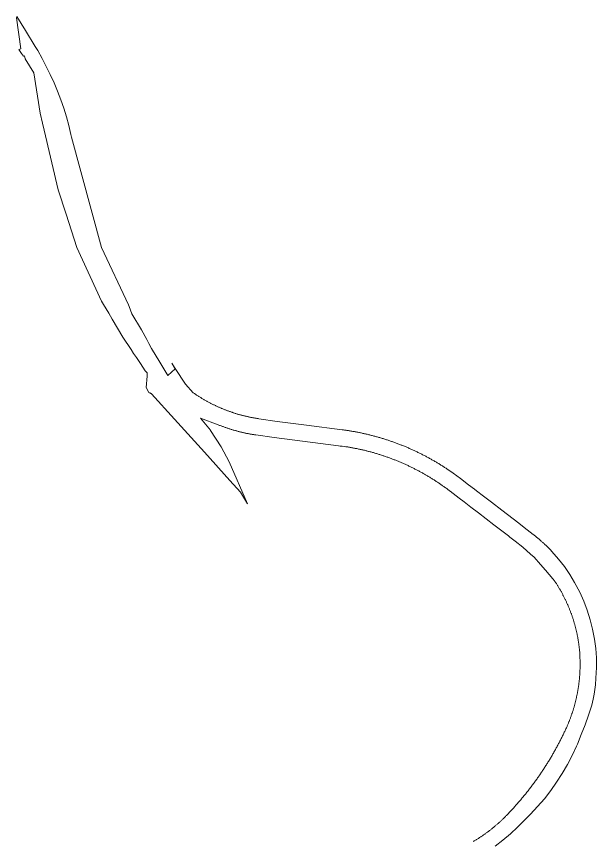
# Model space of a CAD drawing. Header units: metres. Extents: x 264899 to 270320, y 6185871 to 6191197.
# Drawn here: x 268856 to 270320, y 6189116 to 6191197 of the extents above; entities that cross this region are included whole.
import ezdxf

# ---------------------------------------------------------------- set-up
doc = ezdxf.new("R2010")
doc.units = ezdxf.units.M
doc.layers.add('Cadastre Land Parcels_SP_EXT', color=118, linetype='Continuous', lineweight=15)

msp = doc.modelspace()

# ---------------------------------------------------------------- linework, layer by layer
at = {"layer": 'Cadastre Land Parcels_SP_EXT', "linetype": 'Continuous'}
msp.add_lwpolyline([(270064, 6189104.1), (270083.6, 6189118.9), (270102.5, 6189134.8), (270120.3, 6189151.7), (270134.8, 6189166.5), (270153.4, 6189184.8), (270171.1, 6189203.8), (270188, 6189223.7), (270204, 6189244.1), (270219.1, 6189265.4), (270233.2, 6189287.3), (270246.4, 6189309.7), (270258.6, 6189332.7), (270269.5, 6189356), (270271.9, 6189361.6), (270281.2, 6189385.6), (270291.1, 6189410), (270299.8, 6189434.7), (270307.5, 6189459.9), (270310.9, 6189475), (270313.4, 6189487.6), (270316.8, 6189511.2), (270318.4, 6189527.6), (270319.7, 6189555.1), (270319.3, 6189579), (270317.6, 6189602.7), (270314.5, 6189626.4), (270309.8, 6189651.6), (270304, 6189674.8), (270296.3, 6189699.3), (270287.4, 6189722.4), (270277.3, 6189745), (270264.4, 6189769.3), (270252, 6189789.7), (270238.5, 6189809.4), (270223.9, 6189828.2), (270207, 6189847.5), (270203.3, 6189851.6), (270191.6, 6189863.3), (270190.2, 6189864.6), (270188.7, 6189866), (270187.3, 6189867.3), (270185.8, 6189868.6), (270184.3, 6189870), (270182.8, 6189871.3), (270181.3, 6189872.6), (270179.9, 6189873.9), (270178.4, 6189875.2), (270176.9, 6189876.5), (270175.4, 6189877.8), (270173.8, 6189879.1), (270172.3, 6189880.3), (270170.8, 6189881.6), (270169.3, 6189882.9), (270167.8, 6189884.1), (270166.2, 6189885.4), (270164.7, 6189886.6), (270163.1, 6189887.9), (270161.6, 6189889.1), (270160, 6189890.4), (270137.3, 6189908.3), (270123.3, 6189919.3), (270081, 6189951.6), (270054.8, 6189971.6), (270034.8, 6189986.9), (270016.4, 6190000.9), (270011.5, 6190004.7), (269996.9, 6190015.8), (269976, 6190031.8), (269958.2, 6190044.9), (269941.8, 6190056.1), (269940, 6190057.3), (269938.1, 6190058.5), (269936.3, 6190059.7), (269934.4, 6190060.9), (269932.6, 6190062.1), (269930.7, 6190063.3), (269928.8, 6190064.5), (269927, 6190065.6), (269925.1, 6190066.8), (269923.2, 6190068), (269921.3, 6190069.1), (269919.5, 6190070.3), (269917.6, 6190071.4), (269915.7, 6190072.5), (269913.8, 6190073.6), (269911.9, 6190074.8), (269910, 6190075.9), (269908.1, 6190077), (269906.1, 6190078.1), (269904.2, 6190079.1), (269902.3, 6190080.2), (269900.4, 6190081.3), (269898.5, 6190082.4), (269896.5, 6190083.4), (269894.6, 6190084.5), (269892.6, 6190085.5), (269890.7, 6190086.6), (269888.8, 6190087.6), (269886.8, 6190088.6), (269884.8, 6190089.6), (269882.9, 6190090.7), (269880.9, 6190091.7), (269879, 6190092.7), (269877, 6190093.7), (269875, 6190094.6), (269873, 6190095.6), (269871.1, 6190096.6), (269869.1, 6190097.6), (269867.1, 6190098.5), (269865.1, 6190099.5), (269863.1, 6190100.4), (269861.1, 6190101.3), (269859.1, 6190102.3), (269857.1, 6190103.2), (269855.1, 6190104.1), (269853.1, 6190105), (269851.1, 6190105.9), (269849.1, 6190106.8), (269847, 6190107.7), (269845, 6190108.6), (269843, 6190109.4), (269841, 6190110.3), (269838.9, 6190111.2), (269836.9, 6190112), (269834.9, 6190112.8), (269832.8, 6190113.7), (269830.8, 6190114.5), (269828.7, 6190115.3), (269826.7, 6190116.1), (269824.6, 6190116.9), (269822.6, 6190117.7), (269820.5, 6190118.5), (269818.5, 6190119.3), (269816.4, 6190120.1), (269814.3, 6190120.9), (269812.3, 6190121.6), (269810.2, 6190122.4), (269808.1, 6190123.1), (269806, 6190123.9), (269804, 6190124.6), (269801.9, 6190125.3), (269799.8, 6190126), (269797.7, 6190126.8), (269795.6, 6190127.5), (269793.6, 6190128.1), (269791.5, 6190128.8), (269789.4, 6190129.5), (269787.3, 6190130.2), (269785.2, 6190130.8), (269783.1, 6190131.5), (269781, 6190132.2), (269778.9, 6190132.8), (269776.8, 6190133.4), (269774.7, 6190134.1), (269772.6, 6190134.7), (269770.5, 6190135.3), (269768.4, 6190135.9), (269766.3, 6190136.5), (269764.2, 6190137.1), (269762.1, 6190137.7), (269760, 6190138.2), (269757.9, 6190138.8), (269755.7, 6190139.4), (269753.6, 6190139.9), (269751.5, 6190140.5), (269749.4, 6190141), (269747.3, 6190141.5), (269745.1, 6190142), (269743, 6190142.6), (269740.9, 6190143.1), (269738.7, 6190143.6), (269736.6, 6190144.1), (269734.5, 6190144.5), (269732.3, 6190145), (269730.2, 6190145.5), (269728, 6190145.9), (269725.9, 6190146.4), (269723.7, 6190146.8), (269721.6, 6190147.3), (269719.5, 6190147.7), (269717.3, 6190148.1), (269715.1, 6190148.6), (269713, 6190149), (269710.8, 6190149.4), (269708.7, 6190149.8), (269706.5, 6190150.1), (269704.4, 6190150.5), (269702.2, 6190150.9), (269700, 6190151.3), (269697.9, 6190151.6), (269695.7, 6190152), (269693.6, 6190152.3), (269691.5, 6190152.6), (269689.5, 6190152.9), (269687.5, 6190153.2), (269685.5, 6190153.5), (269683.4, 6190153.8), (269681.4, 6190154.1), (269679.4, 6190154.3), (269677.4, 6190154.6), (269587.8, 6190166.2), (269513.4, 6190175.8), (269467.6, 6190182.4), (269465.9, 6190182.7), (269464.2, 6190182.9), (269462.4, 6190183.2), (269460.7, 6190183.5), (269459, 6190183.7), (269457.3, 6190184), (269455.5, 6190184.3), (269453.8, 6190184.6), (269452.1, 6190185), (269450.4, 6190185.3), (269448.7, 6190185.6), (269447, 6190185.9), (269445.2, 6190186.3), (269443.5, 6190186.6), (269441.8, 6190187), (269440.1, 6190187.4), (269438.4, 6190187.8), (269436.7, 6190188.1), (269435, 6190188.5), (269433.3, 6190188.9), (269431.6, 6190189.3), (269429.9, 6190189.8), (269428.2, 6190190.2), (269426.5, 6190190.6), (269424.8, 6190191.1), (269423.1, 6190191.5), (269421.4, 6190192), (269419.7, 6190192.4), (269418.1, 6190192.9), (269416.4, 6190193.4), (269414.7, 6190193.8), (269413, 6190194.3), (269411.3, 6190194.8), (269409.7, 6190195.3), (269408, 6190195.9), (269406.3, 6190196.4), (269404.7, 6190196.9), (269403, 6190197.5), (269401.3, 6190198), (269399.7, 6190198.6), (269398, 6190199.1), (269396.4, 6190199.7), (269394.7, 6190200.3), (269393.1, 6190200.8), (269391.4, 6190201.4), (269389.8, 6190202), (269388.1, 6190202.6), (269386.5, 6190203.3), (269384.9, 6190203.9), (269383.2, 6190204.5), (269381.6, 6190205.1), (269380, 6190205.8), (269378.4, 6190206.4), (269376.7, 6190207.1), (269375.1, 6190207.8), (269373.5, 6190208.4), (269371.9, 6190209.1), (269370.3, 6190209.8), (269368.7, 6190210.5), (269367.1, 6190211.2), (269365.5, 6190211.9), (269363.9, 6190212.6), (269362.3, 6190213.3), (269360.7, 6190214.1), (269359.1, 6190214.8), (269357.6, 6190215.6), (269356, 6190216.3), (269354.4, 6190217.1), (269352.8, 6190217.8), (269351.3, 6190218.6), (269349.7, 6190219.4), (269348.1, 6190220.2), (269346.6, 6190221), (269345, 6190221.8), (269343.5, 6190222.6), (269341.9, 6190223.4), (269340.4, 6190224.2), (269338.9, 6190225.1), (269337.3, 6190225.9), (269335.8, 6190226.7), (269334.3, 6190227.6), (269332.7, 6190228.5), (269331.2, 6190229.3), (269329.7, 6190230.2), (269328.2, 6190231.1), (269326.7, 6190232), (269325.2, 6190232.9), (269323.7, 6190233.8), (269322.2, 6190234.7), (269320.7, 6190235.6), (269319.2, 6190236.5), (269317.7, 6190237.4), (269316.2, 6190238.4), (269314.8, 6190239.3), (269313.3, 6190240.2), (269311.8, 6190241.2), (269310.4, 6190242.2), (269308.9, 6190243.1), (269307.5, 6190244.1), (269306, 6190245.1), (269304.6, 6190246.1), (269303.1, 6190247.1), (269301.7, 6190248.1), (269282.5, 6190269.6), (269256.6, 6190308.8), (269247.6, 6190322.5), (269256.1, 6190308.3), (269237.6, 6190291.7), (269217.4, 6190325), (269196.3, 6190359.6), (269196.1, 6190360), (269189.4, 6190372.5), (269184.4, 6190382), (269170.9, 6190406.4), (269147.2, 6190447.1), (269140.3, 6190465.2), (269138.8, 6190469.7), (269070.1, 6190614.3), (268994.8, 6190892.6), (268993.2, 6190899.8), (268987.7, 6190921.9), (268981.6, 6190944), (268974.8, 6190965.8), (268967.3, 6190987.3), (268959.3, 6191008.8), (268950.4, 6191029.8), (268941, 6191050.7), (268931, 6191071.2), (268920.4, 6191091.5), (268909.2, 6191111.4), (268909.2, 6191111.4), (268903.2, 6191121.7), (268878.8, 6191162.1), (268856.2, 6191197.2), (268855.7, 6191194), (268866.6, 6191115.6), (268861.7, 6191114.2), (268868.7, 6191103.5), (268873, 6191096.8), (268876.2, 6191097.6), (268877.4, 6191090), (268899.8, 6191055.1), (268915.4, 6190953.4), (268921.5, 6190928.5), (268925.7, 6190910.1), (268961.1, 6190760), (268981.2, 6190698.3), (268988, 6190677.7), (269008.4, 6190614.6), (269070.6, 6190478.9), (269075.3, 6190470.8), (269088.5, 6190449), (269097, 6190434), (269123.7, 6190388.5), (269145.5, 6190356.8), (269151.2, 6190347.2), (269151.3, 6190347), (269158.3, 6190336.5), (269168.6, 6190322), (269180.6, 6190303.4), (269185.8, 6190298.1), (269185.2, 6190290.1), (269183.1, 6190261.2), (269189.9, 6190248.8), (269191.3, 6190248.1), (269192.2, 6190247.6), (269193, 6190247.2), (269194, 6190246.7), (269194.8, 6190246.3), (269195.6, 6190245.9), (269196.2, 6190245.6), (269254.7, 6190180.9), (269330, 6190097.7), (269394.1, 6190026.9), (269421, 6189997.2), (269439.1, 6189968.1), (269392.4, 6190073.3), (269372.2, 6190111.1), (269345.6, 6190152.7), (269345.1, 6190153.3), (269320.3, 6190183.7), (269365.1, 6190167), (269366.8, 6190166.3), (269368.5, 6190165.7), (269370.2, 6190165), (269371.9, 6190164.3), (269373.6, 6190163.7), (269375.3, 6190163.1), (269377, 6190162.4), (269378.7, 6190161.8), (269380.4, 6190161.2), (269382.2, 6190160.6), (269383.9, 6190160), (269385.6, 6190159.4), (269387.3, 6190158.8), (269389.1, 6190158.3), (269390.8, 6190157.7), (269392.5, 6190157.1), (269394.2, 6190156.6), (269396, 6190156), (269397.7, 6190155.5), (269399.5, 6190155), (269401.2, 6190154.4), (269403, 6190153.9), (269404.7, 6190153.4), (269406.5, 6190152.9), (269408.2, 6190152.4), (269410, 6190151.9), (269411.7, 6190151.5), (269413.5, 6190151), (269415.2, 6190150.5), (269417, 6190150.1), (269418.8, 6190149.6), (269420.5, 6190149.2), (269422.3, 6190148.7), (269424.1, 6190148.3), (269425.9, 6190147.9), (269427.6, 6190147.5), (269429.4, 6190147.1), (269431.2, 6190146.7), (269433, 6190146.3), (269434.7, 6190145.9), (269436.5, 6190145.5), (269438.3, 6190145.2), (269440.1, 6190144.8), (269441.9, 6190144.5), (269443.7, 6190144.1), (269445.5, 6190143.8), (269447.3, 6190143.5), (269449, 6190143.2), (269450.8, 6190142.8), (269452.6, 6190142.5), (269454.4, 6190142.2), (269456.2, 6190142), (269458, 6190141.7), (269459.8, 6190141.4), (269506.2, 6190134.7), (269668.4, 6190114), (269672.9, 6190113.4), (269677.7, 6190112.8), (269682.4, 6190112.2), (269687.2, 6190111.7), (269691.9, 6190111.1), (269694, 6190110.8), (269696.1, 6190110.4), (269698.2, 6190110.1), (269700.3, 6190109.7), (269702.4, 6190109.3), (269704.5, 6190108.9), (269706.6, 6190108.5), (269708.7, 6190108.1), (269710.8, 6190107.7), (269712.9, 6190107.3), (269715, 6190106.9), (269717.1, 6190106.4), (269719.2, 6190106), (269721.2, 6190105.6), (269723.3, 6190105.1), (269725.4, 6190104.6), (269727.5, 6190104.2), (269729.6, 6190103.7), (269731.6, 6190103.2), (269733.7, 6190102.7), (269735.8, 6190102.2), (269737.9, 6190101.7), (269739.9, 6190101.2), (269742, 6190100.7), (269744.1, 6190100.1), (269746.1, 6190099.6), (269748.2, 6190099), (269750.3, 6190098.5), (269752.3, 6190097.9), (269754.4, 6190097.3), (269756.4, 6190096.8), (269758.5, 6190096.2), (269760.5, 6190095.6), (269762.6, 6190095), (269764.6, 6190094.4), (269766.7, 6190093.8), (269768.7, 6190093.1), (269770.7, 6190092.5), (269772.8, 6190091.9), (269774.8, 6190091.2), (269776.8, 6190090.6), (269778.9, 6190089.9), (269780.9, 6190089.2), (269782.9, 6190088.6), (269784.9, 6190087.9), (269786.9, 6190087.2), (269789, 6190086.5), (269791, 6190085.8), (269793, 6190085.1), (269795, 6190084.4), (269797, 6190083.6), (269799, 6190082.9), (269801, 6190082.2), (269803, 6190081.4), (269805, 6190080.6), (269807, 6190079.9), (269809, 6190079.1), (269811, 6190078.3), (269812.9, 6190077.5), (269814.9, 6190076.7), (269816.9, 6190075.9), (269818.9, 6190075.1), (269820.8, 6190074.3), (269822.8, 6190073.5), (269824.8, 6190072.7), (269826.7, 6190071.8), (269828.7, 6190071), (269830.6, 6190070.1), (269832.6, 6190069.3), (269834.5, 6190068.4), (269836.5, 6190067.5), (269838.4, 6190066.6), (269840.4, 6190065.8), (269842.3, 6190064.9), (269844.2, 6190064), (269846.2, 6190063.1), (269848.1, 6190062.1), (269850, 6190061.2), (269851.9, 6190060.3), (269853.9, 6190059.3), (269855.8, 6190058.4), (269857.7, 6190057.4), (269859.6, 6190056.5), (269861.5, 6190055.5), (269863.4, 6190054.5), (269865.3, 6190053.6), (269867.2, 6190052.6), (269869.1, 6190051.6), (269870.9, 6190050.6), (269872.8, 6190049.6), (269874.7, 6190048.6), (269876.6, 6190047.5), (269878.4, 6190046.5), (269880.3, 6190045.5), (269882.2, 6190044.4), (269884, 6190043.4), (269885.9, 6190042.3), (269887.8, 6190041.2), (269889.6, 6190040.1), (269891.5, 6190039.1), (269893.3, 6190038), (269895.1, 6190036.9), (269897, 6190035.8), (269898.8, 6190034.7), (269900.6, 6190033.5), (269902.5, 6190032.4), (269904.3, 6190031.3), (269906.1, 6190030.2), (269907.9, 6190029), (269909.7, 6190027.9), (269911.5, 6190026.7), (269913.3, 6190025.5), (269915.1, 6190024.4), (269916.9, 6190023.2), (269918.7, 6190022), (269920.5, 6190020.8), (269922.3, 6190019.6), (269924, 6190018.4), (269925.8, 6190017.2), (269927.6, 6190016), (269929.3, 6190014.8), (269931.1, 6190013.5), (269932.8, 6190012.3), (269934.6, 6190011), (269936.3, 6190009.8), (269938.1, 6190008.5), (269939.8, 6190007.3), (269941.5, 6190006), (269943.2, 6190004.7), (269945, 6190003.4), (269946.7, 6190002.2), (269948.4, 6190000.9), (269950.1, 6189999.6), (269972.8, 6189982.1), (269985.5, 6189972.4), (270002.3, 6189959.6), (270021.6, 6189944.8), (270041.1, 6189929.9), (270060.4, 6189915.1), (270097.2, 6189887), (270101, 6189884), (270114.5, 6189873.3), (270133.6, 6189858.2), (270152.8, 6189840.9), (270162.1, 6189833.3), (270178.5, 6189814.3), (270190.6, 6189800.2), (270209.7, 6189778.2), (270213.7, 6189773.5), (270214.6, 6189772.1), (270215.6, 6189770.6), (270216.6, 6189769.2), (270217.5, 6189767.7), (270218.5, 6189766.3), (270219.4, 6189764.8), (270220.3, 6189763.3), (270221.3, 6189761.8), (270222.2, 6189760.4), (270223.1, 6189758.9), (270224, 6189757.4), (270224.9, 6189755.9), (270225.8, 6189754.4), (270226.7, 6189752.9), (270227.5, 6189751.4), (270228.4, 6189749.9), (270229.3, 6189748.3), (270230.1, 6189746.8), (270231, 6189745.3), (270231.8, 6189743.8), (270232.7, 6189742.2), (270233.5, 6189740.7), (270234.3, 6189739.2), (270235.1, 6189737.6), (270235.9, 6189736.1), (270236.7, 6189734.5), (270237.5, 6189733), (270238.3, 6189731.4), (270239.1, 6189729.9), (270239.8, 6189728.3), (270240.6, 6189726.7), (270241.4, 6189725.2), (270242.1, 6189723.6), (270242.9, 6189722), (270243.6, 6189720.4), (270244.3, 6189718.9), (270245, 6189717.3), (270245.8, 6189715.7), (270246.5, 6189714.1), (270247.2, 6189712.5), (270247.8, 6189710.9), (270248.5, 6189709.3), (270249.2, 6189707.7), (270249.9, 6189706.1), (270250.5, 6189704.4), (270251.2, 6189702.8), (270251.8, 6189701.2), (270252.5, 6189699.6), (270253.1, 6189698), (270253.7, 6189696.3), (270254.4, 6189694.7), (270255, 6189693.1), (270255.6, 6189691.4), (270256.2, 6189689.8), (270256.7, 6189688.2), (270257.3, 6189686.5), (270257.9, 6189684.9), (270258.5, 6189683.2), (270259, 6189681.6), (270259.6, 6189679.9), (270260.1, 6189678.3), (270260.6, 6189676.6), (270261.2, 6189674.9), (270261.7, 6189673.3), (270262.2, 6189671.6), (270262.7, 6189669.9), (270263.2, 6189668.3), (270263.7, 6189666.6), (270264.2, 6189664.9), (270264.6, 6189663.2), (270265.1, 6189661.6), (270265.6, 6189659.9), (270266, 6189658.2), (270266.5, 6189656.5), (270266.9, 6189654.8), (270267.3, 6189653.1), (270267.7, 6189651.4), (270268.2, 6189649.7), (270268.6, 6189648), (270268.9, 6189646.3), (270269.3, 6189644.6), (270269.7, 6189642.9), (270270.1, 6189641.2), (270270.5, 6189639.5), (270270.8, 6189637.8), (270271.2, 6189636.1), (270271.5, 6189634.4), (270271.8, 6189632.7), (270272.2, 6189631), (270272.5, 6189629.3), (270272.8, 6189627.6), (270273.1, 6189625.8), (270273.4, 6189624.1), (270273.7, 6189622.4), (270273.9, 6189620.7), (270274.2, 6189619), (270274.5, 6189617.2), (270274.7, 6189615.5), (270275, 6189613.8), (270275.2, 6189612.1), (270275.4, 6189610.3), (270275.7, 6189608.6), (270275.9, 6189606.9), (270276.1, 6189605.1), (270276.3, 6189603.4), (270276.5, 6189601.7), (270276.7, 6189599.9), (270276.8, 6189598.2), (270277, 6189596.5), (270277.2, 6189594.7), (270277.3, 6189593), (270277.5, 6189591.3), (270277.4, 6189590.6), (270277.3, 6189588.8), (270277.4, 6189587.1), (270277.5, 6189587), (270277.6, 6189585.3), (270277.7, 6189583.6), (270277.8, 6189581.9), (270277.8, 6189580.1), (270277.9, 6189578.4), (270278, 6189576.6), (270278.1, 6189574.9), (270278.1, 6189573.2), (270278.2, 6189571.4), (270278.2, 6189569.7), (270278.2, 6189567.9), (270278.2, 6189566.2), (270278.3, 6189564.4), (270278.3, 6189562.7), (270278.3, 6189561), (270278.2, 6189559.2), (270278.2, 6189557.5), (270278.2, 6189555.7), (270278.2, 6189554), (270278.1, 6189552.3), (270278.1, 6189550.5), (270278, 6189548.8), (270278, 6189547), (270277.9, 6189545.3), (270277.8, 6189543.5), (270277.7, 6189541.8), (270277.6, 6189540.1), (270277.5, 6189538.3), (270277.4, 6189536.6), (270277.3, 6189534.9), (270277.1, 6189533.1), (270277, 6189531.4), (270276.9, 6189529.6), (270276.7, 6189527.9), (270276.5, 6189526.2), (270276.4, 6189524.4), (270276.2, 6189522.7), (270276, 6189521), (270275.8, 6189519.2), (270275.6, 6189517.5), (270275.4, 6189515.8), (270275.2, 6189514.1), (270275, 6189512.3), (270274.7, 6189510.6), (270274.5, 6189508.9), (270274.3, 6189507.1), (270274, 6189505.4), (270273.7, 6189503.7), (270273.5, 6189502), (270273.2, 6189500.3), (270272.9, 6189498.5), (270272.6, 6189496.8), (270272.3, 6189495.1), (270272, 6189493.4), (270271.7, 6189491.7), (270271.3, 6189490), (270271, 6189488.3), (270270.7, 6189486.6), (270270.3, 6189484.8), (270269.9, 6189483.1), (270269.6, 6189481.4), (270269.2, 6189479.8), (270268.9, 6189478.1), (270268.5, 6189476.4), (270268.1, 6189474.7), (270267.7, 6189473), (270267.3, 6189471.4), (270266.9, 6189469.7), (270266.5, 6189468), (270266.1, 6189466.4), (270265.6, 6189464.7), (270265.2, 6189463), (270264.8, 6189461.4), (270264.3, 6189459.7), (270263.9, 6189458), (270263.4, 6189456.4), (270262.9, 6189454.7), (270262.4, 6189453.1), (270262, 6189451.4), (270261.5, 6189449.8), (270261, 6189448.1), (270260.4, 6189446.5), (270259.9, 6189444.8), (270259.4, 6189443.2), (270258.9, 6189441.6), (270258.3, 6189439.9), (270257.8, 6189438.3), (270257.2, 6189436.7), (270256.7, 6189435), (270256.1, 6189433.4), (270255.5, 6189431.8), (270254.9, 6189430.2), (270254.3, 6189428.6), (270253.7, 6189426.9), (270253.1, 6189425.3), (270252.5, 6189423.7), (270251.9, 6189422.1), (270251.3, 6189420.5), (270250.6, 6189418.9), (270250, 6189417.3), (270249.3, 6189415.7), (270248.7, 6189414.1), (270248, 6189412.5), (270247.4, 6189411), (270246.7, 6189409.4), (270246, 6189407.8), (270245.3, 6189406.2), (270244.6, 6189404.6), (270243.6, 6189402.4), (270242.6, 6189400.2), (270241.5, 6189397.9), (270240.5, 6189395.7), (270239.4, 6189393.5), (270238.4, 6189391.3), (270237.3, 6189389.1), (270236.3, 6189386.8), (270235.2, 6189384.6), (270234.1, 6189382.4), (270233, 6189380.2), (270231.9, 6189378), (270230.8, 6189375.8), (270229.7, 6189373.6), (270228.6, 6189371.4), (270227.5, 6189369.2), (270226.3, 6189367.1), (270225.2, 6189364.9), (270224.1, 6189362.7), (270222.9, 6189360.5), (270221.8, 6189358.4), (270220.6, 6189356.2), (270219.4, 6189354), (270218.2, 6189351.9), (270217.1, 6189349.7), (270215.9, 6189347.6), (270214.7, 6189345.4), (270213.5, 6189343.3), (270212.3, 6189341.1), (270211, 6189339), (270209.8, 6189336.9), (270208.6, 6189334.7), (270207.4, 6189332.6), (270206.1, 6189330.5), (270204.9, 6189328.4), (270203.6, 6189326.3), (270202.3, 6189324.2), (270201.1, 6189322.1), (270199.8, 6189319.9), (270198.5, 6189317.8), (270197.2, 6189315.7), (270195.8, 6189313.5), (270194.5, 6189311.4), (270193.2, 6189309.3), (270191.8, 6189307.2), (270190.5, 6189305.1), (270189.1, 6189303), (270187.8, 6189300.9), (270186.4, 6189298.8), (270185, 6189296.7), (270183.7, 6189294.6), (270182.3, 6189292.5), (270180.9, 6189290.5), (270179.5, 6189288.4), (270178.1, 6189286.3), (270176.7, 6189284.3), (270175.2, 6189282.2), (270173.8, 6189280.1), (270172.4, 6189278.1), (270170.9, 6189276), (270169.5, 6189274), (270168, 6189272), (270166.6, 6189269.9), (270165.1, 6189267.9), (270163.6, 6189265.9), (270162.2, 6189263.9), (270160.7, 6189261.9), (270159.2, 6189259.9), (270157.7, 6189257.9), (270156.2, 6189255.9), (270154.7, 6189253.9), (270153.2, 6189251.9), (270151.6, 6189249.9), (270150.1, 6189247.9), (270148.6, 6189245.9), (270147, 6189244), (270145.5, 6189242), (270143.9, 6189240), (270142.4, 6189238.1), (270140.9, 6189236.2), (270139.3, 6189234.3), (270137.8, 6189232.5), (270136.3, 6189230.6), (270134.7, 6189228.7), (270133.2, 6189226.8), (270131.6, 6189224.9), (270130, 6189223.1), (270128.4, 6189221.2), (270126.9, 6189219.4), (270125.3, 6189217.5), (270123.7, 6189215.7), (270122.1, 6189213.8), (270120.5, 6189212), (270118.9, 6189210.1), (270117.3, 6189208.3), (270115.6, 6189206.5), (270114, 6189204.7), (270112.4, 6189202.9), (270110.8, 6189201.1), (270109.1, 6189199.3), (270107.5, 6189197.5), (270105.8, 6189195.7), (270104.1, 6189193.9), (270102.5, 6189192.1), (270100.8, 6189190.3), (270099.1, 6189188.6), (270097.5, 6189186.8), (270095.8, 6189185), (270094.1, 6189183.3), (270092.4, 6189181.5), (270091.2, 6189180.3), (270090, 6189179), (270088.8, 6189177.8), (270087.5, 6189176.6), (270086.3, 6189175.4), (270085.1, 6189174.1), (270083.9, 6189172.9), (270082.6, 6189171.7), (270081.4, 6189170.5), (270080.1, 6189169.3), (270078.9, 6189168.1), (270077.6, 6189167), (270076.3, 6189165.8), (270075.1, 6189164.6), (270073.8, 6189163.4), (270072.5, 6189162.3), (270071.2, 6189161.1), (270069.9, 6189160), (270068.6, 6189158.8), (270067.3, 6189157.7), (270066, 6189156.6), (270064.7, 6189155.4), (270063.4, 6189154.3), (270062, 6189153.2), (270060.7, 6189152.1), (270059.4, 6189151), (270058, 6189149.9), (270056.7, 6189148.8), (270055.4, 6189147.7), (270054, 6189146.7), (270052.6, 6189145.6), (270051.3, 6189144.5), (270049.9, 6189143.5), (270048.5, 6189142.4), (270047.2, 6189141.4), (270045.8, 6189140.3), (270044.4, 6189139.3), (270043, 6189138.3), (270041.6, 6189137.3), (270040.2, 6189136.2), (270038.8, 6189135.2), (270037.4, 6189134.2), (270036, 6189133.2), (270034.5, 6189132.3), (270033.1, 6189131.3), (270031.7, 6189130.3), (270030.2, 6189129.3), (270028.8, 6189128.4), (270027.4, 6189127.4), (270025.9, 6189126.5), (270024.5, 6189125.5), (270023, 6189124.6), (270021.6, 6189123.7), (270020.1, 6189122.7), (270018.6, 6189121.8), (270017.2, 6189120.9), (270015.7, 6189120), (270014.2, 6189119.1), (270012.7, 6189118.2), (270011.2, 6189117.3), (270009.7, 6189116.5), (270008.2, 6189115.6)], dxfattribs=at)

doc.saveas('drawing.dxf')
